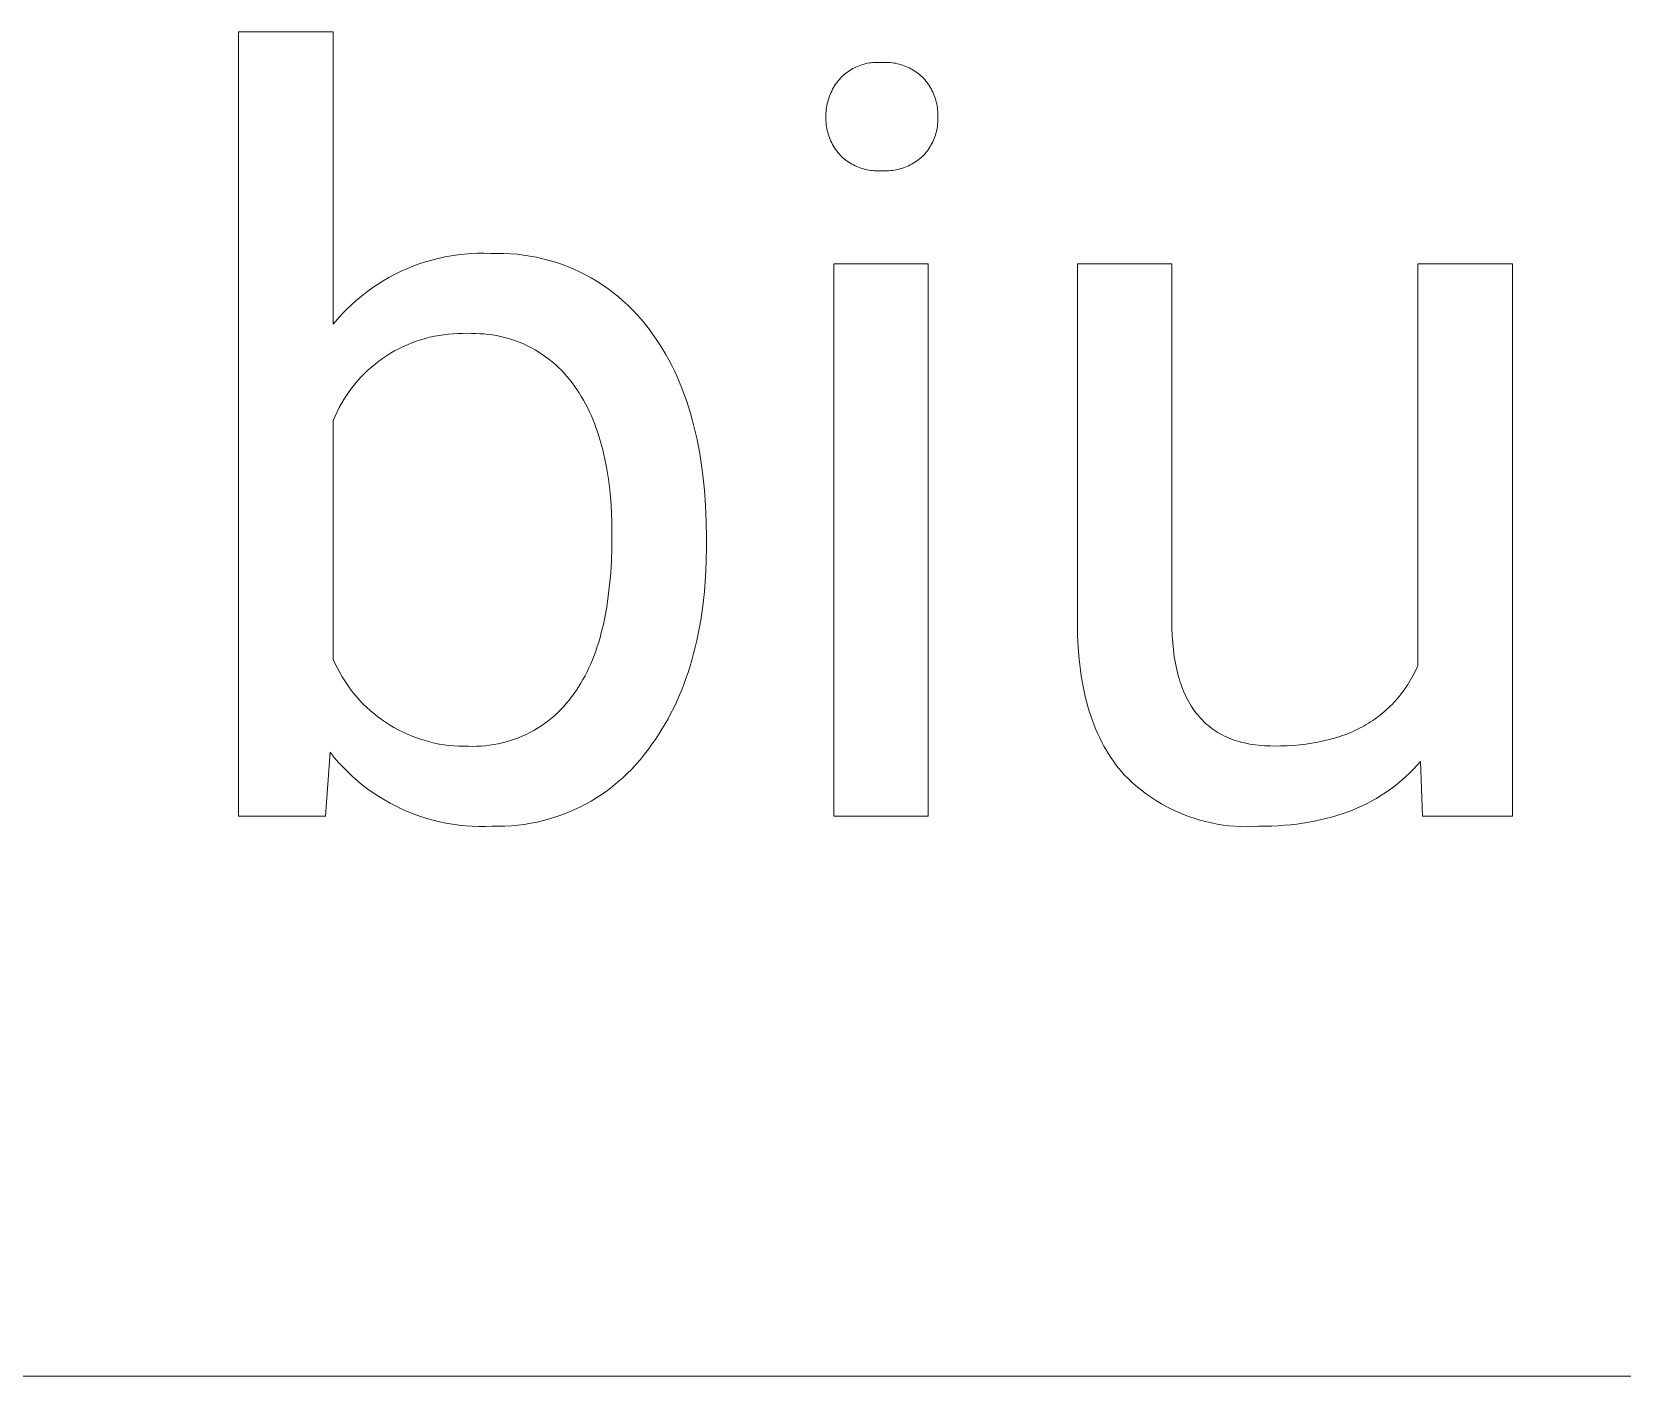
# Model space of a CAD drawing. Header units: millimetres. Extents: x 578 to 4608, y -138 to 2677.
# Drawn here: x 3286.3 to 3367.9, y 87 to 156 of the extents above; entities that cross this region are included whole.
import ezdxf

# ---------------------------------------------------------------- set-up
doc = ezdxf.new("R2010")
doc.units = ezdxf.units.MM
doc.header["$MEASUREMENT"] = 0
doc.layers.add('Domyślny', color=7, linetype='Continuous', true_color=0x000000)

msp = doc.modelspace()

# ---------------------------------------------------------------- linework, layer by layer
at = {"layer": 'Domyślny', "color": 18, "lineweight": 15, "true_color": 0x000000}
for p, q in [((3296.875, 115.745), (3296.875, 156.007)), ((3296.875, 156.007), (3301.734, 156.007)), ((3301.734, 156.007), (3301.734, 140.989)), ((3328.728, 154.266), (3328.813, 154.297)), ((3328.813, 154.297), (3328.898, 154.324)), ((3328.898, 154.324), (3328.985, 154.349)), ((3328.985, 154.349), (3329.073, 154.371)), ((3329.073, 154.371), (3329.161, 154.389)), ((3329.161, 154.389), (3329.25, 154.405)), ((3329.25, 154.405), (3329.339, 154.418)), ((3329.339, 154.418), (3329.429, 154.427)), ((3329.429, 154.427), (3329.519, 154.434)), ((3329.519, 154.434), (3329.609, 154.437)), ((3329.609, 154.437), (3329.699, 154.437)), ((3329.699, 154.437), (3329.789, 154.434)), ((3329.789, 154.434), (3329.879, 154.429)), ((3329.879, 154.429), (3329.97, 154.434)), ((3329.97, 154.434), (3330.061, 154.437)), ((3330.061, 154.437), (3330.152, 154.436)), ((3330.152, 154.436), (3330.243, 154.433)), ((3330.243, 154.433), (3330.334, 154.426)), ((3330.334, 154.426), (3330.425, 154.416)), ((3330.425, 154.416), (3330.515, 154.404)), ((3330.515, 154.404), (3330.604, 154.388)), ((3330.604, 154.388), (3330.694, 154.369)), ((3330.694, 154.369), (3330.782, 154.347)), ((3330.782, 154.347), (3330.87, 154.323)), ((3330.87, 154.323), (3330.956, 154.295)), ((3330.956, 154.295), (3331.042, 154.264)), ((3327.572, 153.392), (3327.631, 153.471)), ((3327.631, 153.471), (3327.694, 153.548)), ((3327.694, 153.548), (3327.759, 153.623)), ((3327.759, 153.623), (3327.822, 153.687)), ((3327.822, 153.687), (3327.888, 153.749)), ((3327.888, 153.749), (3327.955, 153.809)), ((3327.955, 153.809), (3328.025, 153.866)), ((3328.025, 153.866), (3328.096, 153.921)), ((3328.096, 153.921), (3328.17, 153.974)), ((3328.17, 153.974), (3328.245, 154.024)), ((3328.245, 154.024), (3328.322, 154.071)), ((3328.322, 154.071), (3328.4, 154.115)), ((3328.4, 154.115), (3328.48, 154.157)), ((3328.48, 154.157), (3328.561, 154.196)), ((3328.561, 154.196), (3328.644, 154.233)), ((3328.644, 154.233), (3328.728, 154.266)), ((3331.042, 154.264), (3331.127, 154.231)), ((3331.127, 154.231), (3331.211, 154.195)), ((3331.211, 154.195), (3331.293, 154.156)), ((3331.293, 154.156), (3331.374, 154.114)), ((3331.374, 154.114), (3331.453, 154.069)), ((3331.453, 154.069), (3331.531, 154.022)), ((3331.531, 154.022), (3331.607, 153.973)), ((3331.607, 153.973), (3331.682, 153.92)), ((3331.682, 153.92), (3331.755, 153.866)), ((3331.755, 153.866), (3331.826, 153.809)), ((3331.826, 153.809), (3331.895, 153.749)), ((3331.895, 153.749), (3331.962, 153.687)), ((3331.962, 153.687), (3332.026, 153.623)), ((3332.026, 153.623), (3332.089, 153.552)), ((3332.089, 153.552), (3332.15, 153.479)), ((3332.15, 153.479), (3332.208, 153.403)), ((3327.166, 152.6), (3327.199, 152.694)), ((3327.199, 152.694), (3327.235, 152.786)), ((3327.235, 152.786), (3327.274, 152.877)), ((3327.274, 152.877), (3327.316, 152.967)), ((3327.316, 152.967), (3327.362, 153.056)), ((3327.362, 153.056), (3327.41, 153.142)), ((3327.41, 153.142), (3327.461, 153.227)), ((3327.461, 153.227), (3327.515, 153.31)), ((3327.515, 153.31), (3327.572, 153.392)), ((3332.208, 153.403), (3332.263, 153.326)), ((3332.263, 153.326), (3332.316, 153.247)), ((3332.316, 153.247), (3332.366, 153.166)), ((3332.366, 153.166), (3332.413, 153.084)), ((3332.413, 153.084), (3332.457, 153)), ((3332.457, 153), (3332.499, 152.915)), ((3332.499, 152.915), (3332.538, 152.828)), ((3332.538, 152.828), (3332.574, 152.74)), ((3332.574, 152.74), (3332.607, 152.651)), ((3332.607, 152.651), (3332.637, 152.561)), ((3327.02, 151.723), (3327.023, 151.822)), ((3327.023, 151.822), (3327.029, 151.921)), ((3327.029, 151.921), (3327.039, 152.02)), ((3327.039, 152.02), (3327.052, 152.118)), ((3327.052, 152.118), (3327.068, 152.216)), ((3327.068, 152.216), (3327.087, 152.313)), ((3327.087, 152.313), (3327.11, 152.41)), ((3327.11, 152.41), (3327.137, 152.505)), ((3327.137, 152.505), (3327.166, 152.6)), ((3332.637, 152.561), (3332.663, 152.469)), ((3332.663, 152.469), (3332.687, 152.377)), ((3332.687, 152.377), (3332.708, 152.285)), ((3332.708, 152.285), (3332.725, 152.191)), ((3332.725, 152.191), (3332.74, 152.097)), ((3332.74, 152.097), (3332.751, 152.003)), ((3332.751, 152.003), (3332.759, 151.908)), ((3332.759, 151.908), (3332.764, 151.814)), ((3327.021, 151.624), (3327.02, 151.723)), ((3327.02, 151.526), (3327.021, 151.624)), ((3327.023, 151.429), (3327.02, 151.526)), ((3327.029, 151.331), (3327.023, 151.429)), ((3327.039, 151.234), (3327.029, 151.331)), ((3327.052, 151.137), (3327.039, 151.234)), ((3327.068, 151.041), (3327.052, 151.137)), ((3327.088, 150.946), (3327.068, 151.041)), ((3332.725, 151.065), (3332.708, 150.974)), ((3332.74, 151.158), (3332.725, 151.065)), ((3332.751, 151.25), (3332.74, 151.158)), ((3332.759, 151.344), (3332.751, 151.25)), ((3332.764, 151.437), (3332.759, 151.344)), ((3332.764, 151.814), (3332.766, 151.719)), ((3332.766, 151.53), (3332.764, 151.437)), ((3332.766, 151.719), (3332.765, 151.624)), ((3332.765, 151.624), (3332.766, 151.53)), ((3327.111, 150.851), (3327.088, 150.946)), ((3327.137, 150.757), (3327.111, 150.851)), ((3327.167, 150.664), (3327.137, 150.757)), ((3327.199, 150.572), (3327.167, 150.664)), ((3327.235, 150.482), (3327.199, 150.572)), ((3327.274, 150.392), (3327.235, 150.482)), ((3327.317, 150.304), (3327.274, 150.392)), ((3327.362, 150.218), (3327.317, 150.304)), ((3327.41, 150.133), (3327.362, 150.218)), ((3332.412, 150.19), (3332.365, 150.11)), ((3332.457, 150.272), (3332.412, 150.19)), ((3332.499, 150.356), (3332.457, 150.272)), ((3332.538, 150.441), (3332.499, 150.356)), ((3332.573, 150.527), (3332.538, 150.441)), ((3332.606, 150.614), (3332.573, 150.527)), ((3332.636, 150.703), (3332.606, 150.614)), ((3332.663, 150.792), (3332.636, 150.703)), ((3332.687, 150.883), (3332.663, 150.792)), ((3332.708, 150.974), (3332.687, 150.883)), ((3327.461, 150.05), (3327.41, 150.133)), ((3327.515, 149.969), (3327.461, 150.05)), ((3327.572, 149.889), (3327.515, 149.969)), ((3327.632, 149.812), (3327.572, 149.889)), ((3327.694, 149.737), (3327.632, 149.812)), ((3327.759, 149.664), (3327.694, 149.737)), ((3327.826, 149.599), (3327.759, 149.664)), ((3327.895, 149.536), (3327.826, 149.599)), ((3327.966, 149.476), (3327.895, 149.536)), ((3328.04, 149.418), (3327.966, 149.476)), ((3328.115, 149.363), (3328.04, 149.418)), ((3331.74, 149.419), (3331.663, 149.364)), ((3331.815, 149.477), (3331.74, 149.419)), ((3331.887, 149.537), (3331.815, 149.477)), ((3331.958, 149.599), (3331.887, 149.537)), ((3332.026, 149.664), (3331.958, 149.599)), ((3332.089, 149.733), (3332.026, 149.664)), ((3332.149, 149.805), (3332.089, 149.733)), ((3332.207, 149.878), (3332.149, 149.805)), ((3332.263, 149.953), (3332.207, 149.878)), ((3332.315, 150.031), (3332.263, 149.953)), ((3332.365, 150.11), (3332.315, 150.031)), ((3328.192, 149.311), (3328.115, 149.363)), ((3328.271, 149.261), (3328.192, 149.311)), ((3328.352, 149.214), (3328.271, 149.261)), ((3328.434, 149.169), (3328.352, 149.214)), ((3328.518, 149.128), (3328.434, 149.169)), ((3328.603, 149.089), (3328.518, 149.128)), ((3328.689, 149.053), (3328.603, 149.089)), ((3328.776, 149.021), (3328.689, 149.053)), ((3328.865, 148.991), (3328.776, 149.021)), ((3328.954, 148.965), (3328.865, 148.991)), ((3329.045, 148.941), (3328.954, 148.965)), ((3329.136, 148.921), (3329.045, 148.941)), ((3329.228, 148.903), (3329.136, 148.921)), ((3329.32, 148.889), (3329.228, 148.903)), ((3329.413, 148.879), (3329.32, 148.889)), ((3329.506, 148.871), (3329.413, 148.879)), ((3329.599, 148.866), (3329.506, 148.871)), ((3329.693, 148.865), (3329.599, 148.866)), ((3329.786, 148.867), (3329.693, 148.865)), ((3329.879, 148.872), (3329.786, 148.867)), ((3329.973, 148.868), (3329.879, 148.872)), ((3330.068, 148.866), (3329.973, 148.868)), ((3330.162, 148.867), (3330.068, 148.866)), ((3330.256, 148.872), (3330.162, 148.867)), ((3330.35, 148.88), (3330.256, 148.872)), ((3330.444, 148.891), (3330.35, 148.88)), ((3330.537, 148.905), (3330.444, 148.891)), ((3330.63, 148.922), (3330.537, 148.905)), ((3330.722, 148.943), (3330.63, 148.922)), ((3330.813, 148.966), (3330.722, 148.943)), ((3330.904, 148.993), (3330.813, 148.966)), ((3330.993, 149.023), (3330.904, 148.993)), ((3331.082, 149.055), (3330.993, 149.023)), ((3331.169, 149.091), (3331.082, 149.055)), ((3331.255, 149.129), (3331.169, 149.091)), ((3331.34, 149.171), (3331.255, 149.129)), ((3331.423, 149.215), (3331.34, 149.171)), ((3331.505, 149.262), (3331.423, 149.215)), ((3331.585, 149.312), (3331.505, 149.262)), ((3331.663, 149.364), (3331.585, 149.312)), ((3307.452, 144.447), (3307.788, 144.508)), ((3307.788, 144.508), (3308.125, 144.557)), ((3308.125, 144.557), (3308.464, 144.594)), ((3308.464, 144.594), (3308.804, 144.62)), ((3308.804, 144.62), (3309.144, 144.634)), ((3309.144, 144.634), (3309.485, 144.636)), ((3309.485, 144.636), (3309.826, 144.626)), ((3309.826, 144.626), (3310.161, 144.633)), ((3310.161, 144.633), (3310.497, 144.629)), ((3310.497, 144.629), (3310.831, 144.613)), ((3310.831, 144.613), (3311.166, 144.585)), ((3311.166, 144.585), (3311.499, 144.546)), ((3311.499, 144.546), (3311.83, 144.495)), ((3311.83, 144.495), (3312.159, 144.433)), ((3304.885, 143.552), (3305.191, 143.702)), ((3305.191, 143.702), (3305.502, 143.842)), ((3305.502, 143.842), (3305.818, 143.971)), ((3305.818, 143.971), (3306.137, 144.089)), ((3306.137, 144.089), (3306.461, 144.195)), ((3306.461, 144.195), (3306.789, 144.291)), ((3306.789, 144.291), (3307.119, 144.375)), ((3307.119, 144.375), (3307.452, 144.447)), ((3312.159, 144.433), (3312.487, 144.359)), ((3312.487, 144.359), (3312.811, 144.274)), ((3312.811, 144.274), (3313.132, 144.178)), ((3313.132, 144.178), (3313.45, 144.07)), ((3313.45, 144.07), (3313.763, 143.952)), ((3313.763, 143.952), (3314.073, 143.823)), ((3314.073, 143.823), (3314.377, 143.683)), ((3314.377, 143.683), (3314.677, 143.533)), ((3327.423, 115.737), (3327.423, 144.095)), ((3327.423, 144.095), (3332.268, 144.095)), ((3332.268, 144.095), (3332.268, 115.737)), ((3339.926, 125.647), (3339.926, 144.1)), ((3339.926, 144.1), (3344.771, 144.1)), ((3344.771, 144.1), (3344.771, 125.781)), ((3357.399, 123.473), (3357.399, 144.1)), ((3357.399, 144.1), (3362.258, 144.1)), ((3362.258, 144.1), (3362.258, 115.742)), ((3303.444, 142.645), (3303.719, 142.846)), ((3303.719, 142.846), (3304.001, 143.038)), ((3304.001, 143.038), (3304.29, 143.219)), ((3304.29, 143.219), (3304.585, 143.391)), ((3304.585, 143.391), (3304.885, 143.552)), ((3314.677, 143.533), (3314.971, 143.372)), ((3314.971, 143.372), (3315.26, 143.201)), ((3315.26, 143.201), (3315.542, 143.02)), ((3315.542, 143.02), (3315.818, 142.83)), ((3302.662, 141.987), (3302.915, 142.215)), ((3302.915, 142.215), (3303.175, 142.435)), ((3303.175, 142.435), (3303.444, 142.645)), ((3315.818, 142.83), (3316.087, 142.63)), ((3316.087, 142.63), (3316.349, 142.421)), ((3316.349, 142.421), (3316.604, 142.203)), ((3316.604, 142.203), (3316.851, 141.976)), ((3301.734, 140.989), (3301.952, 141.25)), ((3301.952, 141.25), (3302.18, 141.504)), ((3302.18, 141.504), (3302.417, 141.75)), ((3302.417, 141.75), (3302.662, 141.987)), ((3316.851, 141.976), (3317.09, 141.741)), ((3317.09, 141.741), (3317.32, 141.497)), ((3317.32, 141.497), (3317.542, 141.246)), ((3317.542, 141.246), (3317.755, 140.987)), ((3307.166, 140.417), (3306.927, 140.374)), ((3307.407, 140.453), (3307.166, 140.417)), ((3307.648, 140.48), (3307.407, 140.453)), ((3307.89, 140.499), (3307.648, 140.48)), ((3308.133, 140.51), (3307.89, 140.499)), ((3308.376, 140.512), (3308.133, 140.51)), ((3308.618, 140.506), (3308.376, 140.512)), ((3308.832, 140.514), (3308.618, 140.506)), ((3309.045, 140.515), (3308.832, 140.514)), ((3309.258, 140.508), (3309.045, 140.515)), ((3309.471, 140.494), (3309.258, 140.508)), ((3309.684, 140.473), (3309.471, 140.494)), ((3309.895, 140.445), (3309.684, 140.473)), ((3310.105, 140.41), (3309.895, 140.445)), ((3310.315, 140.367), (3310.105, 140.41)), ((3317.755, 140.987), (3317.959, 140.721)), ((3317.959, 140.721), (3318.14, 140.475)), ((3318.14, 140.475), (3318.315, 140.224)), ((3304.884, 139.623), (3304.673, 139.502)), ((3305.098, 139.737), (3304.884, 139.623)), ((3305.316, 139.844), (3305.098, 139.737)), ((3305.538, 139.943), (3305.316, 139.844)), ((3305.763, 140.034), (3305.538, 139.943)), ((3305.991, 140.118), (3305.763, 140.034)), ((3306.222, 140.194), (3305.991, 140.118)), ((3306.455, 140.262), (3306.222, 140.194)), ((3306.69, 140.322), (3306.455, 140.262)), ((3306.927, 140.374), (3306.69, 140.322)), ((3310.522, 140.317), (3310.315, 140.367)), ((3310.728, 140.261), (3310.522, 140.317)), ((3310.932, 140.197), (3310.728, 140.261)), ((3311.133, 140.127), (3310.932, 140.197)), ((3311.332, 140.049), (3311.133, 140.127)), ((3311.528, 139.965), (3311.332, 140.049)), ((3311.721, 139.875), (3311.528, 139.965)), ((3311.911, 139.777), (3311.721, 139.875)), ((3312.098, 139.674), (3311.911, 139.777)), ((3312.281, 139.564), (3312.098, 139.674)), ((3318.315, 140.224), (3318.484, 139.966)), ((3318.484, 139.966), (3318.647, 139.704)), ((3318.647, 139.704), (3318.805, 139.435)), ((3303.69, 138.791), (3303.509, 138.63)), ((3303.877, 138.947), (3303.69, 138.791)), ((3304.069, 139.096), (3303.877, 138.947)), ((3304.266, 139.238), (3304.069, 139.096)), ((3304.467, 139.373), (3304.266, 139.238)), ((3304.673, 139.502), (3304.467, 139.373)), ((3312.46, 139.448), (3312.281, 139.564)), ((3312.635, 139.326), (3312.46, 139.448)), ((3312.806, 139.198), (3312.635, 139.326)), ((3312.972, 139.064), (3312.806, 139.198)), ((3313.134, 138.925), (3312.972, 139.064)), ((3313.291, 138.78), (3313.134, 138.925)), ((3313.442, 138.63), (3313.291, 138.78)), ((3318.805, 139.435), (3318.957, 139.161)), ((3318.957, 139.161), (3319.103, 138.88)), ((3319.103, 138.88), (3319.243, 138.595)), ((3303, 138.109), (3302.842, 137.924)), ((3303.164, 138.288), (3303, 138.109)), ((3303.333, 138.462), (3303.164, 138.288)), ((3303.509, 138.63), (3303.333, 138.462)), ((3313.589, 138.476), (3313.442, 138.63)), ((3313.73, 138.316), (3313.589, 138.476)), ((3313.866, 138.151), (3313.73, 138.316)), ((3313.996, 137.982), (3313.866, 138.151)), ((3314.121, 137.808), (3313.996, 137.982)), ((3319.243, 138.595), (3319.377, 138.303)), ((3319.377, 138.303), (3319.506, 138.006)), ((3319.506, 138.006), (3319.629, 137.703)), ((3302.278, 137.134), (3302.155, 136.925)), ((3302.409, 137.339), (3302.278, 137.134)), ((3302.547, 137.539), (3302.409, 137.339)), ((3302.691, 137.734), (3302.547, 137.539)), ((3302.842, 137.924), (3302.691, 137.734)), ((3314.24, 137.639), (3314.121, 137.808)), ((3314.355, 137.465), (3314.24, 137.639)), ((3314.466, 137.286), (3314.355, 137.465)), ((3314.573, 137.103), (3314.466, 137.286)), ((3319.629, 137.703), (3319.746, 137.394)), ((3319.746, 137.394), (3319.857, 137.08)), ((3301.929, 136.495), (3301.828, 136.274)), ((3302.038, 136.712), (3301.929, 136.495)), ((3302.155, 136.925), (3302.038, 136.712)), ((3314.677, 136.915), (3314.573, 137.103)), ((3314.776, 136.723), (3314.677, 136.915)), ((3314.872, 136.526), (3314.776, 136.723)), ((3314.964, 136.324), (3314.872, 136.526)), ((3315.052, 136.119), (3314.964, 136.324)), ((3319.857, 137.08), (3319.963, 136.76)), ((3319.963, 136.76), (3320.063, 136.434)), ((3320.063, 136.434), (3320.157, 136.102)), ((3301.828, 136.274), (3301.734, 136.05)), ((3301.734, 136.05), (3301.734, 123.784)), ((3315.137, 135.908), (3315.052, 136.119)), ((3315.217, 135.693), (3315.137, 135.908)), ((3315.294, 135.474), (3315.217, 135.693)), ((3320.157, 136.102), (3320.245, 135.765)), ((3320.245, 135.765), (3320.328, 135.422)), ((3315.367, 135.25), (3315.294, 135.474)), ((3315.436, 135.022), (3315.367, 135.25)), ((3315.502, 134.789), (3315.436, 135.022)), ((3315.563, 134.552), (3315.502, 134.789)), ((3320.328, 135.422), (3320.404, 135.074)), ((3320.404, 135.074), (3320.476, 134.719)), ((3320.476, 134.719), (3320.541, 134.359)), ((3315.621, 134.311), (3315.563, 134.552)), ((3315.675, 134.065), (3315.621, 134.311)), ((3315.726, 133.814), (3315.675, 134.065)), ((3320.541, 134.359), (3320.601, 133.994)), ((3320.601, 133.994), (3320.703, 133.245)), ((3315.772, 133.559), (3315.726, 133.814)), ((3315.854, 133.036), (3315.772, 133.559)), ((3320.703, 133.245), (3320.783, 132.474)), ((3315.921, 132.496), (3315.854, 133.036)), ((3315.973, 131.938), (3315.921, 132.496)), ((3320.783, 132.474), (3320.839, 131.68)), ((3316.01, 131.362), (3315.973, 131.938)), ((3320.839, 131.68), (3320.873, 130.864)), ((3316.032, 130.769), (3316.01, 131.362)), ((3316.04, 130.159), (3316.032, 130.769)), ((3320.873, 130.864), (3320.885, 130.025)), ((3316.032, 129.49), (3316.04, 130.159)), ((3320.885, 130.025), (3320.885, 129.608)), ((3316.01, 128.843), (3316.032, 129.49)), ((3320.885, 129.608), (3320.873, 128.808)), ((3315.919, 127.614), (3315.972, 128.218)), ((3315.972, 128.218), (3316.01, 128.843)), ((3320.873, 128.808), (3320.838, 128.027)), ((3315.851, 127.032), (3315.919, 127.614)), ((3320.838, 128.027), (3320.78, 127.266)), ((3315.767, 126.471), (3315.851, 127.032)), ((3320.698, 126.524), (3320.649, 126.161)), ((3320.78, 127.266), (3320.698, 126.524)), ((3315.614, 125.671), (3315.669, 125.932)), ((3315.669, 125.932), (3315.767, 126.471)), ((3320.594, 125.802), (3320.533, 125.449)), ((3320.649, 126.161), (3320.594, 125.802)), ((3344.771, 125.781), (3344.776, 125.385)), ((3315.356, 124.678), (3315.426, 124.918)), ((3315.426, 124.918), (3315.492, 125.164)), ((3315.492, 125.164), (3315.555, 125.415)), ((3315.555, 125.415), (3315.614, 125.671)), ((3320.466, 125.1), (3320.393, 124.756)), ((3320.533, 125.449), (3320.466, 125.1)), ((3339.938, 125.012), (3339.926, 125.647)), ((3339.968, 124.398), (3339.938, 125.012)), ((3344.776, 125.385), (3344.791, 125.001)), ((3344.791, 125.001), (3344.817, 124.63)), ((3315.122, 123.989), (3315.204, 124.214)), ((3315.204, 124.214), (3315.282, 124.443)), ((3315.282, 124.443), (3315.356, 124.678)), ((3320.23, 124.084), (3320.14, 123.755)), ((3320.314, 124.418), (3320.23, 124.084)), ((3320.393, 124.756), (3320.314, 124.418)), ((3340.017, 123.803), (3339.968, 124.398)), ((3344.817, 124.63), (3344.853, 124.271)), ((3344.853, 124.271), (3344.899, 123.925)), ((3301.734, 123.784), (3301.836, 123.556)), ((3301.836, 123.556), (3301.946, 123.331)), ((3301.946, 123.331), (3302.063, 123.11)), ((3314.757, 123.146), (3314.854, 123.349)), ((3314.854, 123.349), (3314.947, 123.557)), ((3314.947, 123.557), (3315.037, 123.771)), ((3315.037, 123.771), (3315.122, 123.989)), ((3320.044, 123.432), (3319.942, 123.113)), ((3320.14, 123.755), (3320.044, 123.432)), ((3340.048, 123.513), (3340.017, 123.803)), ((3340.084, 123.228), (3340.048, 123.513)), ((3344.899, 123.925), (3344.926, 123.757)), ((3344.926, 123.757), (3344.956, 123.592)), ((3344.956, 123.592), (3344.988, 123.43)), ((3344.988, 123.43), (3345.023, 123.271)), ((3345.023, 123.271), (3345.06, 123.115)), ((3357.281, 123.219), (3357.341, 123.345)), ((3357.341, 123.345), (3357.399, 123.473)), ((3302.063, 123.11), (3302.188, 122.893)), ((3302.188, 122.893), (3302.32, 122.681)), ((3302.32, 122.681), (3302.46, 122.473)), ((3302.46, 122.473), (3302.606, 122.271)), ((3314.33, 122.387), (3314.443, 122.569)), ((3314.443, 122.569), (3314.551, 122.756)), ((3314.551, 122.756), (3314.656, 122.948)), ((3314.656, 122.948), (3314.757, 123.146)), ((3319.721, 122.491), (3319.602, 122.187)), ((3319.834, 122.799), (3319.721, 122.491)), ((3319.942, 123.113), (3319.834, 122.799)), ((3340.125, 122.948), (3340.084, 123.228)), ((3340.17, 122.673), (3340.125, 122.948)), ((3340.22, 122.403), (3340.17, 122.673)), ((3345.06, 123.115), (3345.1, 122.963)), ((3345.1, 122.963), (3345.142, 122.813)), ((3345.142, 122.813), (3345.187, 122.667)), ((3345.187, 122.667), (3345.234, 122.524)), ((3345.234, 122.524), (3345.284, 122.384)), ((3356.811, 122.393), (3356.884, 122.505)), ((3356.884, 122.505), (3356.954, 122.619)), ((3356.954, 122.619), (3357.023, 122.735)), ((3357.023, 122.735), (3357.091, 122.853)), ((3357.091, 122.853), (3357.156, 122.973)), ((3357.156, 122.973), (3357.22, 123.095)), ((3357.22, 123.095), (3357.281, 123.219)), ((3302.606, 122.271), (3302.759, 122.073)), ((3302.759, 122.073), (3302.919, 121.881)), ((3302.919, 121.881), (3303.086, 121.694)), ((3303.086, 121.694), (3303.258, 121.513)), ((3313.695, 121.52), (3313.834, 121.689)), ((3313.834, 121.689), (3313.967, 121.862)), ((3313.967, 121.862), (3314.094, 122.039)), ((3314.094, 122.039), (3314.214, 122.21)), ((3314.214, 122.21), (3314.33, 122.387)), ((3319.476, 121.888), (3319.346, 121.595)), ((3319.602, 122.187), (3319.476, 121.888)), ((3340.274, 122.138), (3340.22, 122.403)), ((3340.333, 121.877), (3340.274, 122.138)), ((3340.397, 121.622), (3340.333, 121.877)), ((3340.465, 121.371), (3340.397, 121.622)), ((3345.284, 122.384), (3345.337, 122.247)), ((3345.337, 122.247), (3345.392, 122.113)), ((3345.392, 122.113), (3345.45, 121.983)), ((3345.45, 121.983), (3345.51, 121.855)), ((3345.51, 121.855), (3345.573, 121.731)), ((3345.573, 121.731), (3345.638, 121.61)), ((3356.164, 121.57), (3356.252, 121.666)), ((3356.252, 121.666), (3356.337, 121.764)), ((3356.337, 121.764), (3356.42, 121.864)), ((3356.42, 121.864), (3356.502, 121.966)), ((3356.502, 121.966), (3356.582, 122.069)), ((3356.582, 122.069), (3356.66, 122.175)), ((3356.66, 122.175), (3356.736, 122.283)), ((3356.736, 122.283), (3356.811, 122.393)), ((3303.258, 121.513), (3303.437, 121.338)), ((3303.437, 121.338), (3303.621, 121.169)), ((3303.621, 121.169), (3303.812, 121.006)), ((3303.812, 121.006), (3304.007, 120.85)), ((3304.007, 120.85), (3304.208, 120.701)), ((3312.918, 120.757), (3313.084, 120.898)), ((3313.084, 120.898), (3313.245, 121.046)), ((3313.245, 121.046), (3313.401, 121.199)), ((3313.401, 121.199), (3313.551, 121.357)), ((3313.551, 121.357), (3313.695, 121.52)), ((3319.066, 121.023), (3318.918, 120.744)), ((3319.209, 121.306), (3319.066, 121.023)), ((3319.346, 121.595), (3319.209, 121.306)), ((3340.538, 121.126), (3340.465, 121.371)), ((3340.616, 120.885), (3340.538, 121.126)), ((3340.698, 120.649), (3340.616, 120.885)), ((3345.638, 121.61), (3345.706, 121.492)), ((3345.706, 121.492), (3345.777, 121.377)), ((3345.777, 121.377), (3345.85, 121.266)), ((3345.85, 121.266), (3345.925, 121.157)), ((3345.925, 121.157), (3346.004, 121.052)), ((3346.004, 121.052), (3346.084, 120.95)), ((3346.084, 120.95), (3346.167, 120.85)), ((3346.167, 120.85), (3346.253, 120.754)), ((3355.298, 120.798), (3355.401, 120.876)), ((3355.401, 120.876), (3355.503, 120.956)), ((3355.503, 120.956), (3355.603, 121.037)), ((3355.603, 121.037), (3355.701, 121.121)), ((3355.701, 121.121), (3355.797, 121.207)), ((3355.797, 121.207), (3355.892, 121.295)), ((3355.892, 121.295), (3355.985, 121.385)), ((3355.985, 121.385), (3356.075, 121.476)), ((3356.075, 121.476), (3356.164, 121.57)), ((3304.208, 120.701), (3304.414, 120.559)), ((3304.414, 120.559), (3304.624, 120.424)), ((3304.624, 120.424), (3304.839, 120.296)), ((3304.839, 120.296), (3305.058, 120.175)), ((3305.058, 120.175), (3305.282, 120.062)), ((3305.282, 120.062), (3305.508, 119.957)), ((3311.634, 119.937), (3311.829, 120.035)), ((3311.829, 120.035), (3312.021, 120.139)), ((3312.021, 120.139), (3312.209, 120.25)), ((3312.209, 120.25), (3312.393, 120.367)), ((3312.393, 120.367), (3312.573, 120.491)), ((3312.573, 120.491), (3312.748, 120.621)), ((3312.748, 120.621), (3312.918, 120.757)), ((3318.604, 120.203), (3318.438, 119.94)), ((3318.764, 120.471), (3318.604, 120.203)), ((3318.918, 120.744), (3318.764, 120.471)), ((3340.784, 120.418), (3340.698, 120.649)), ((3340.876, 120.192), (3340.784, 120.418)), ((3340.971, 119.971), (3340.876, 120.192)), ((3346.253, 120.754), (3346.341, 120.662)), ((3346.341, 120.662), (3346.432, 120.572)), ((3346.432, 120.572), (3346.526, 120.486)), ((3346.526, 120.486), (3346.622, 120.402)), ((3346.622, 120.402), (3346.72, 120.322)), ((3346.72, 120.322), (3346.821, 120.245)), ((3346.821, 120.245), (3346.925, 120.171)), ((3346.925, 120.171), (3347.031, 120.1)), ((3347.031, 120.1), (3347.139, 120.033)), ((3347.139, 120.033), (3347.25, 119.968)), ((3353.785, 119.971), (3353.913, 120.023)), ((3353.913, 120.023), (3354.038, 120.076)), ((3354.038, 120.076), (3354.162, 120.132)), ((3354.162, 120.132), (3354.284, 120.189)), ((3354.284, 120.189), (3354.404, 120.249)), ((3354.404, 120.249), (3354.522, 120.31)), ((3354.522, 120.31), (3354.638, 120.374)), ((3354.638, 120.374), (3354.753, 120.44)), ((3354.753, 120.44), (3354.865, 120.507)), ((3354.865, 120.507), (3354.976, 120.577)), ((3354.976, 120.577), (3355.085, 120.649)), ((3355.085, 120.649), (3355.192, 120.722)), ((3355.192, 120.722), (3355.298, 120.798)), ((3305.508, 119.957), (3305.739, 119.859)), ((3305.739, 119.859), (3305.972, 119.77)), ((3305.972, 119.77), (3306.209, 119.688)), ((3306.209, 119.688), (3306.448, 119.615)), ((3306.448, 119.615), (3306.689, 119.549)), ((3306.689, 119.549), (3306.933, 119.492)), ((3306.933, 119.492), (3307.178, 119.443)), ((3307.178, 119.443), (3307.425, 119.403)), ((3307.425, 119.403), (3307.673, 119.371)), ((3307.673, 119.371), (3307.922, 119.348)), ((3307.922, 119.348), (3308.172, 119.333)), ((3308.172, 119.333), (3308.422, 119.326)), ((3308.422, 119.326), (3308.672, 119.328)), ((3308.672, 119.328), (3308.89, 119.323)), ((3308.89, 119.323), (3309.108, 119.326)), ((3309.108, 119.326), (3309.326, 119.336)), ((3309.326, 119.336), (3309.544, 119.353)), ((3309.544, 119.353), (3309.76, 119.379)), ((3309.76, 119.379), (3309.976, 119.411)), ((3309.976, 119.411), (3310.19, 119.451)), ((3310.19, 119.451), (3310.403, 119.499)), ((3310.403, 119.499), (3310.614, 119.554)), ((3310.614, 119.554), (3310.823, 119.616)), ((3310.823, 119.616), (3311.03, 119.686)), ((3311.03, 119.686), (3311.234, 119.763)), ((3311.234, 119.763), (3311.436, 119.846)), ((3311.436, 119.846), (3311.634, 119.937)), ((3317.905, 119.181), (3317.706, 118.914)), ((3318.089, 119.429), (3317.905, 119.181)), ((3318.266, 119.682), (3318.089, 119.429)), ((3318.438, 119.94), (3318.266, 119.682)), ((3341.072, 119.755), (3340.971, 119.971)), ((3341.177, 119.544), (3341.072, 119.755)), ((3341.287, 119.338), (3341.177, 119.544)), ((3341.401, 119.136), (3341.287, 119.338)), ((3347.25, 119.968), (3347.364, 119.907)), ((3347.364, 119.907), (3347.48, 119.849)), ((3347.48, 119.849), (3347.599, 119.794)), ((3347.599, 119.794), (3347.72, 119.742)), ((3347.72, 119.742), (3347.844, 119.693)), ((3347.844, 119.693), (3347.971, 119.647)), ((3347.971, 119.647), (3348.1, 119.605)), ((3348.1, 119.605), (3348.231, 119.566)), ((3348.231, 119.566), (3348.365, 119.529)), ((3348.365, 119.529), (3348.501, 119.496)), ((3348.501, 119.496), (3348.64, 119.466)), ((3348.64, 119.466), (3348.782, 119.44)), ((3348.782, 119.44), (3348.926, 119.416)), ((3348.926, 119.416), (3349.072, 119.396)), ((3349.072, 119.396), (3349.221, 119.378)), ((3349.221, 119.378), (3349.373, 119.364)), ((3349.373, 119.364), (3349.527, 119.353)), ((3349.527, 119.353), (3349.684, 119.345)), ((3349.684, 119.345), (3349.843, 119.341)), ((3349.843, 119.341), (3350.005, 119.339)), ((3350.005, 119.339), (3350.35, 119.343)), ((3350.35, 119.343), (3350.687, 119.355)), ((3350.687, 119.355), (3351.017, 119.375)), ((3351.017, 119.375), (3351.34, 119.404)), ((3351.34, 119.404), (3351.655, 119.44)), ((3351.655, 119.44), (3351.963, 119.485)), ((3351.963, 119.485), (3352.263, 119.537)), ((3352.263, 119.537), (3352.557, 119.598)), ((3352.557, 119.598), (3352.843, 119.667)), ((3352.843, 119.667), (3353.121, 119.744)), ((3353.121, 119.744), (3353.392, 119.829)), ((3353.392, 119.829), (3353.525, 119.874)), ((3353.525, 119.874), (3353.656, 119.922)), ((3353.656, 119.922), (3353.785, 119.971)), ((3301.572, 119.02), (3301.331, 115.745)), ((3301.785, 118.756), (3301.572, 119.02)), ((3302.007, 118.499), (3301.785, 118.756)), ((3302.237, 118.25), (3302.007, 118.499)), ((3317.281, 118.403), (3317.055, 118.159)), ((3317.498, 118.655), (3317.281, 118.403)), ((3317.706, 118.914), (3317.498, 118.655)), ((3341.52, 118.94), (3341.401, 119.136)), ((3341.643, 118.748), (3341.52, 118.94)), ((3341.771, 118.561), (3341.643, 118.748)), ((3341.903, 118.379), (3341.771, 118.561)), ((3342.04, 118.202), (3341.903, 118.379)), ((3357.534, 118.547), (3357.354, 118.343)), ((3357.641, 115.742), (3357.534, 118.547)), ((3302.476, 118.009), (3302.237, 118.25)), ((3302.723, 117.777), (3302.476, 118.009)), ((3302.978, 117.553), (3302.723, 117.777)), ((3303.24, 117.338), (3302.978, 117.553)), ((3316.578, 117.695), (3316.328, 117.476)), ((3316.82, 117.923), (3316.578, 117.695)), ((3317.055, 118.159), (3316.82, 117.923)), ((3342.182, 118.03), (3342.04, 118.202)), ((3342.328, 117.863), (3342.182, 118.03)), ((3342.544, 117.648), (3342.328, 117.863)), ((3342.768, 117.44), (3342.544, 117.648)), ((3356.583, 117.59), (3356.377, 117.418)), ((3356.783, 117.768), (3356.583, 117.59)), ((3356.978, 117.953), (3356.783, 117.768)), ((3357.169, 118.145), (3356.978, 117.953)), ((3357.354, 118.343), (3357.169, 118.145)), ((3303.51, 117.133), (3303.24, 117.338)), ((3303.786, 116.936), (3303.51, 117.133)), ((3304.069, 116.749), (3303.786, 116.936)), ((3304.359, 116.572), (3304.069, 116.749)), ((3315.534, 116.872), (3315.256, 116.69)), ((3315.806, 117.064), (3315.534, 116.872)), ((3316.07, 117.265), (3315.806, 117.064)), ((3316.328, 117.476), (3316.07, 117.265)), ((3342.999, 117.241), (3342.768, 117.44)), ((3343.236, 117.049), (3342.999, 117.241)), ((3343.48, 116.866), (3343.236, 117.049)), ((3343.73, 116.692), (3343.48, 116.866)), ((3355.504, 116.794), (3355.272, 116.654)), ((3355.73, 116.94), (3355.504, 116.794)), ((3355.951, 117.093), (3355.73, 116.94)), ((3356.166, 117.252), (3355.951, 117.093)), ((3356.377, 117.418), (3356.166, 117.252)), ((3304.654, 116.405), (3304.359, 116.572)), ((3304.955, 116.249), (3304.654, 116.405)), ((3305.261, 116.102), (3304.955, 116.249)), ((3305.571, 115.967), (3305.261, 116.102)), ((3305.887, 115.842), (3305.571, 115.967)), ((3313.779, 115.929), (3313.469, 115.808)), ((3314.085, 116.06), (3313.779, 115.929)), ((3314.385, 116.202), (3314.085, 116.06)), ((3314.681, 116.354), (3314.385, 116.202)), ((3314.971, 116.517), (3314.681, 116.354)), ((3315.256, 116.69), (3314.971, 116.517)), ((3343.986, 116.526), (3343.73, 116.692)), ((3344.248, 116.37), (3343.986, 116.526)), ((3344.515, 116.222), (3344.248, 116.37)), ((3344.787, 116.084), (3344.515, 116.222)), ((3345.063, 115.955), (3344.787, 116.084)), ((3345.344, 115.836), (3345.063, 115.955)), ((3353.777, 115.952), (3353.51, 115.857)), ((3354.039, 116.053), (3353.777, 115.952)), ((3354.296, 116.16), (3354.039, 116.053)), ((3354.548, 116.274), (3354.296, 116.16)), ((3354.795, 116.394), (3354.548, 116.274)), ((3355.036, 116.521), (3354.795, 116.394)), ((3355.272, 116.654), (3355.036, 116.521)), ((3301.331, 115.745), (3296.875, 115.745)), ((3306.206, 115.728), (3305.887, 115.842)), ((3306.529, 115.625), (3306.206, 115.728)), ((3306.856, 115.533), (3306.529, 115.625)), ((3307.185, 115.452), (3306.856, 115.533)), ((3307.517, 115.383), (3307.185, 115.452)), ((3307.851, 115.325), (3307.517, 115.383)), ((3308.187, 115.279), (3307.851, 115.325)), ((3308.525, 115.244), (3308.187, 115.279)), ((3308.863, 115.221), (3308.525, 115.244)), ((3309.202, 115.21), (3308.863, 115.221)), ((3309.541, 115.21), (3309.202, 115.21)), ((3309.88, 115.222), (3309.541, 115.21)), ((3310.212, 115.218), (3309.88, 115.222)), ((3310.545, 115.225), (3310.212, 115.218)), ((3310.877, 115.244), (3310.545, 115.225)), ((3311.208, 115.275), (3310.877, 115.244)), ((3311.538, 115.317), (3311.208, 115.275)), ((3311.867, 115.371), (3311.538, 115.317)), ((3312.193, 115.436), (3311.867, 115.371)), ((3312.516, 115.512), (3312.193, 115.436)), ((3312.837, 115.6), (3312.516, 115.512)), ((3313.155, 115.698), (3312.837, 115.6)), ((3313.469, 115.808), (3313.155, 115.698)), ((3332.268, 115.737), (3327.423, 115.737)), ((3345.629, 115.727), (3345.344, 115.836)), ((3345.917, 115.628), (3345.629, 115.727)), ((3346.209, 115.539), (3345.917, 115.628)), ((3346.503, 115.46), (3346.209, 115.539)), ((3346.8, 115.391), (3346.503, 115.46)), ((3347.1, 115.333), (3346.8, 115.391)), ((3347.401, 115.285), (3347.1, 115.333)), ((3347.704, 115.248), (3347.401, 115.285)), ((3348.007, 115.221), (3347.704, 115.248)), ((3348.312, 115.204), (3348.007, 115.221)), ((3348.617, 115.199), (3348.312, 115.204)), ((3348.922, 115.203), (3348.617, 115.199)), ((3349.226, 115.219), (3348.922, 115.203)), ((3349.566, 115.222), (3349.226, 115.219)), ((3349.9, 115.232), (3349.566, 115.222)), ((3350.23, 115.248), (3349.9, 115.232)), ((3350.554, 115.271), (3350.23, 115.248)), ((3350.873, 115.3), (3350.554, 115.271)), ((3351.186, 115.336), (3350.873, 115.3)), ((3351.495, 115.379), (3351.186, 115.336)), ((3351.798, 115.428), (3351.495, 115.379)), ((3352.096, 115.483), (3351.798, 115.428)), ((3352.389, 115.545), (3352.096, 115.483)), ((3352.677, 115.613), (3352.389, 115.545)), ((3352.96, 115.688), (3352.677, 115.613)), ((3353.238, 115.77), (3352.96, 115.688)), ((3353.51, 115.857), (3353.238, 115.77)), ((3362.258, 115.742), (3357.641, 115.742)), ((3085.215, 86.987), (4608.263, 86.987))]:
    msp.add_line(p, q, dxfattribs=at)

doc.saveas('drawing.dxf')
